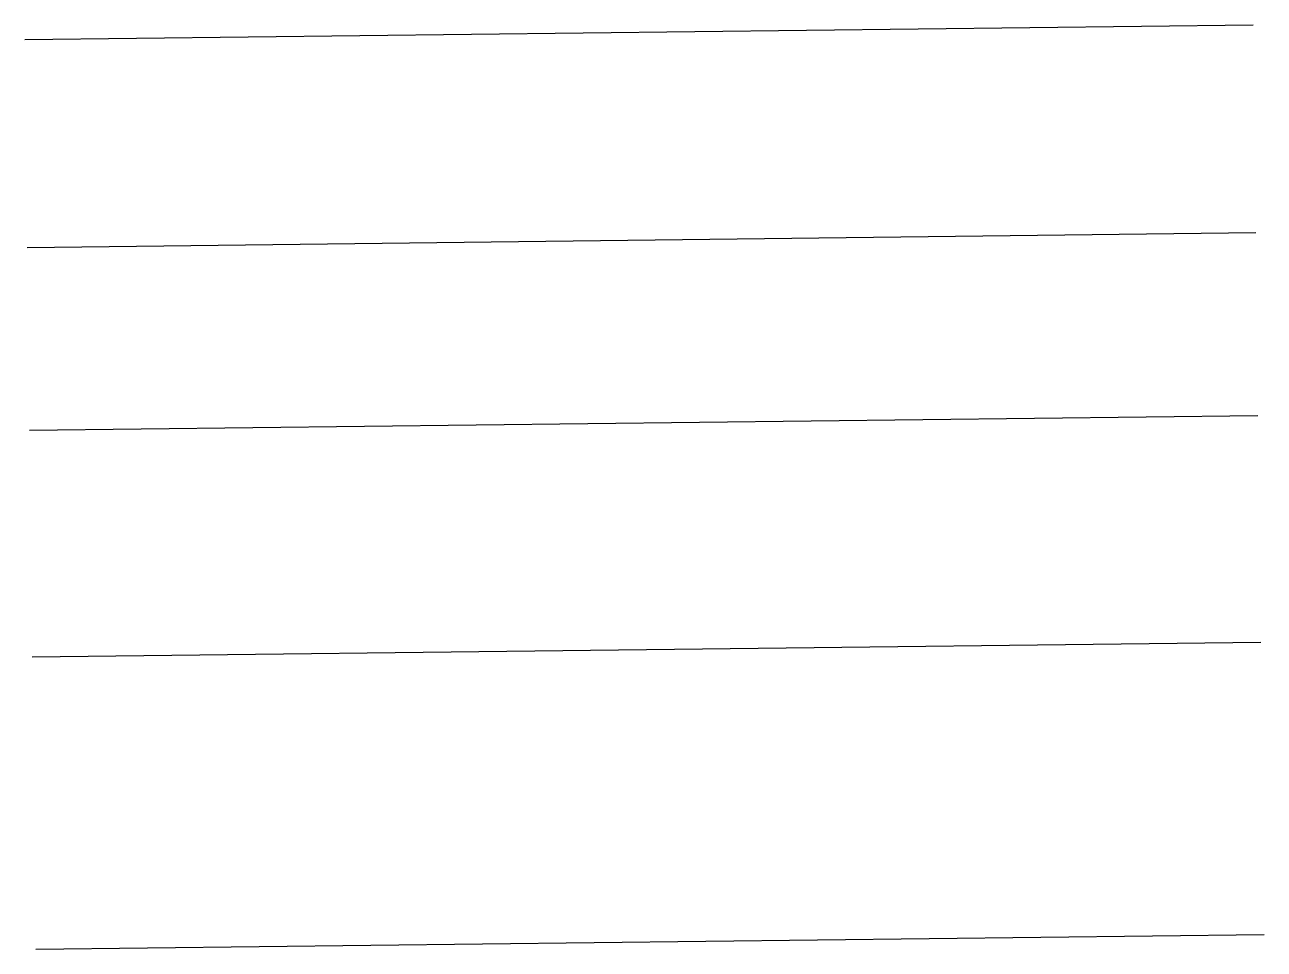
# Model space of a CAD drawing. Header units: inches. Extents: x 51.9 to 116.1, y 13.6 to 61.5.
import ezdxf

# ---------------------------------------------------------------- set-up
doc = ezdxf.new("R2010")
doc.units = ezdxf.units.IN
doc.header["$MEASUREMENT"] = 0
for name, color, linetype in [('Layer1', 1, 'Continuous'), ('Layer2', 2, 'Continuous'), ('Layer3', 3, 'Continuous'), ('Layer4', 5, 'Continuous'), ('Layer5', 6, 'Continuous')]:
    doc.layers.add(name, color=color, linetype=linetype)

msp = doc.modelspace()

# ---------------------------------------------------------------- linework, layer by layer
at = {"layer": 'Layer1'}
msp.add_lwpolyline([(51.924, 60.687), (115.576, 61.454)], dxfattribs=at)
at = {"layer": 'Layer2'}
msp.add_lwpolyline([(52.054, 49.922), (115.706, 50.689)], dxfattribs=at)
at = {"layer": 'Layer3'}
msp.add_lwpolyline([(52.168, 40.449), (115.82, 41.216)], dxfattribs=at)
at = {"layer": 'Layer4'}
msp.add_lwpolyline([(52.309, 28.715), (115.961, 29.483)], dxfattribs=at)
at = {"layer": 'Layer5'}
msp.add_lwpolyline([(52.492, 13.572), (116.144, 14.339)], dxfattribs=at)

doc.saveas('drawing.dxf')
